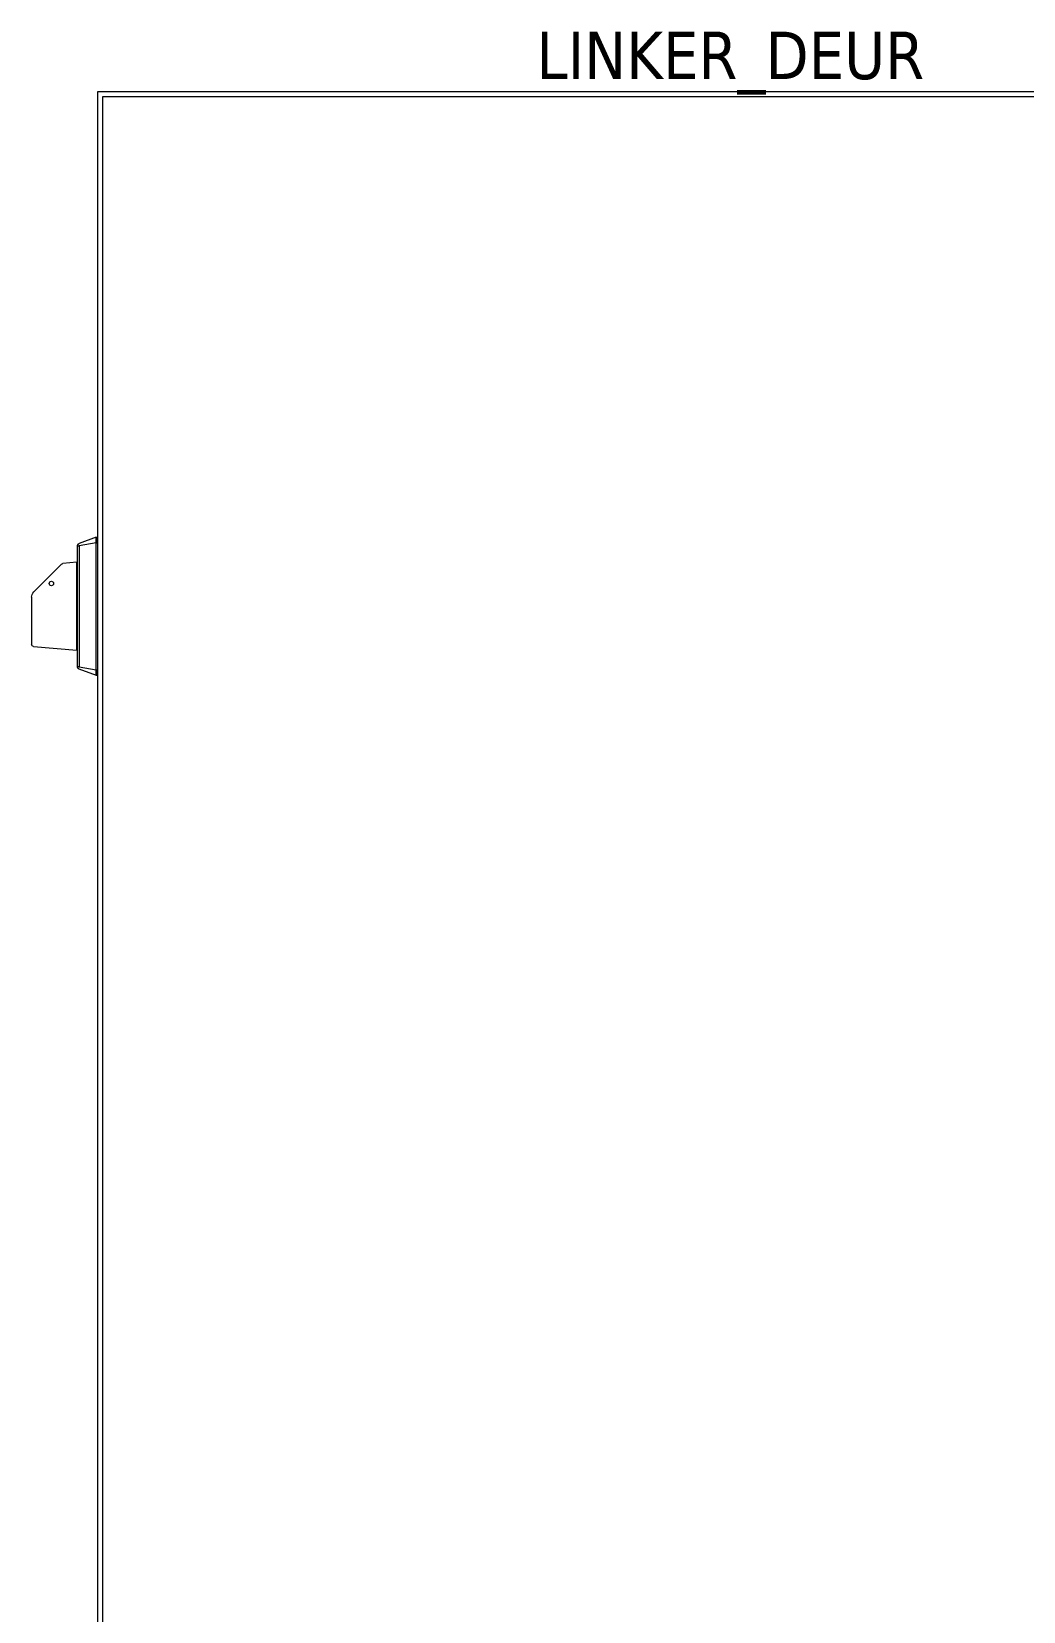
# Model space of a CAD drawing. Header units: millimetres. Extents: x 0 to 4000, y 0 to 2720.
# Drawn here: x 1818 to 2289, y 1439 to 2189 of the extents above; entities that cross this region are included whole.
import ezdxf
from ezdxf.enums import TextEntityAlignment as Align

# ---------------------------------------------------------------- set-up
doc = ezdxf.new("R2010")
doc.units = ezdxf.units.MM
for name, color, linetype, lineweight in [('EPLAN400', 5, 'Continuous', 5), ('EPLAN500', 7, 'Continuous', 5), ('EPLAN501', 7, 'Continuous', 5), ('EPLAN503', 7, 'Continuous', 5), ('EPLAN504', 7, 'Continuous', 5), ('KASTEN', 1, 'Continuous', 0), ('KASTEN DETAIL', 7, 'Continuous', 0), ('KASTMACRO-DETAIL', 1, 'Continuous', 0)]:
    doc.layers.add(name, color=color, linetype=linetype, lineweight=lineweight)
doc.styles.add('Tahoma', font='')
doc.styles.get('Tahoma').set_extended_font_data('Tahoma')

# ---------------------------------------------------------------- blocks, each defined once
blk = doc.blocks.new('EPLSYM_LibrarySPECIAL_Symbol11_Variant0_Placement8_1')
at = {"layer": 'EPLAN400', "color": 5, "style": 'Tahoma'}
blk.add_attdef('17_20010', text='', height=22.57, dxfattribs=at).set_placement((-1.5, -0.5), align=Align.BOTTOM_CENTER)
at = {"layer": 'EPLAN500', "color": 7, "style": 'Tahoma'}
blk.add_attdef('17_20027', text='', height=1.63, dxfattribs=at).set_placement((-1.5, -40.7), align=Align.BOTTOM_CENTER)
at = {"layer": 'EPLAN501', "color": 7, "style": 'Tahoma'}
blk.add_attdef('17_20011', text='', height=1.63, dxfattribs=at).set_placement((-1.5, -46.1), align=Align.BOTTOM_CENTER)
at = {"layer": 'EPLAN503', "color": 7, "style": 'Tahoma'}
blk.add_attdef('17_20024', text='', height=1.63, dxfattribs=at).set_placement((-1.5, -48.8), align=Align.BOTTOM_CENTER)
at = {"layer": 'EPLAN504', "color": 7, "style": 'Tahoma'}
blk.add_attdef('17_20901[1]', text='', height=1.63, dxfattribs=at).set_placement((-1.5, -43.4), align=Align.BOTTOM_CENTER)

msp = doc.modelspace()

# ---------------------------------------------------------------- linework, layer by layer
at = {"layer": 'KASTEN', "color": 1, "linetype": 'Continuous'}
msp.add_lwpolyline([(2447.75, 762.5), (1852.25, 762.5), (1852.25, 2158), (2447.75, 2158)], close=True, dxfattribs=at)
at = {"layer": 'KASTEN DETAIL', "linetype": 'Continuous', "lineweight": 0, "ltscale": 4}
msp.add_lwpolyline([(1849.75, 760.25), (3049.75, 760.25), (3049.75, 2160.25), (1849.75, 2160.25)], close=True, dxfattribs=at)
at = {"layer": 'KASTMACRO-DETAIL', "linetype": 'Continuous', "ltscale": 4}
for p, q in [((1840.25, 1944.77), (1840.25, 1944.84)), ((1840.25, 1887.23), (1840.25, 1944.77)), ((1840.25, 1944.77), (1840.91, 1944.77)), ((1849.11, 1948.76), (1840.91, 1945.78)), ((1849.11, 1946.21), (1840.91, 1944.77)), ((1840.91, 1944.77), (1840.91, 1887.23)), ((1841.25, 1945.9), (1841.25, 1945.9)), ((1849.11, 1885.79), (1849.11, 1946.21)), ((1849.11, 1946.21), (1849.75, 1946.21)), ((1849.24, 1948.81), (1849.18, 1948.79)), ((1849.18, 1948.79), (1849.4, 1948.63)), ((1849.24, 1948.81), (1849.43, 1948.61)), ((1849.75, 1946.21), (1849.75, 1948.42)), ((1849.75, 1946.21), (1849.75, 1885.79)), ((1832.66, 1936.03), (1825.96, 1929.33)), ((1839.9, 1936.9), (1833.28, 1936.32)), ((1839.9, 1895.1), (1839.9, 1936.9)), ((1840.25, 1936.9), (1839.9, 1936.9)), ((1825.96, 1929.33), (1819.43, 1922.8)), ((1818.4, 1920.33), (1818.4, 1903.31)), ((1818.4, 1903.31), (1818.4, 1897.9)), ((1819.32, 1896.9), (1839.9, 1895.1)), ((1840.25, 1895.1), (1839.9, 1895.1)), ((1840.25, 1887.16), (1840.25, 1887.23)), ((1840.91, 1887.23), (1840.25, 1887.23)), ((1840.91, 1887.23), (1849.11, 1885.79)), ((1849.18, 1883.21), (1840.91, 1886.22)), ((1849.11, 1885.79), (1849.75, 1885.79)), ((1849.75, 1883.55), (1849.18, 1883.28)), ((1849.75, 1883.61), (1849.75, 1885.79)), ((1849.75, 1883.55), (1849.75, 1883.61))]:
    msp.add_line(p, q, dxfattribs=at)
for points in [[(1840.25, 1944.77), (1840.25, 1944.77, 0.013287), (1840.25, 1944.78, 0.005026), (1840.25, 1944.78, 0.002583), (1840.25, 1944.79, 0.002064), (1840.25, 1944.8, 0.000735), (1840.25, 1944.82, -0.001652), (1840.25, 1944.83, -0.002641), (1840.25, 1944.84, -0.002537), (1840.24, 1944.85, -0.002562), (1840.24, 1944.86, -0.00274), (1840.24, 1944.88, -0.002867), (1840.24, 1944.89, -0.002979), (1840.24, 1944.9, -0.003086), (1840.24, 1944.91, -0.003224), (1840.24, 1944.92, -0.003344), (1840.24, 1944.94, -0.003481), (1840.25, 1944.95, -0.00361), (1840.25, 1944.96, -0.003766), (1840.25, 1944.97, -0.003888), (1840.25, 1944.98, -0.004007), (1840.25, 1945, -0.004033), (1840.25, 1945.01, -0.00397), (1840.25, 1945.02, -0.003924), (1840.25, 1945.03, -0.003882), (1840.26, 1945.04, -0.003844), (1840.26, 1945.06, -0.003799), (1840.26, 1945.07, -0.00376), (1840.26, 1945.08, -0.003719), (1840.27, 1945.09, -0.003683), (1840.27, 1945.1, -0.003643), (1840.27, 1945.12, -0.003608), (1840.28, 1945.13, -0.003571), (1840.28, 1945.14, -0.003539), (1840.28, 1945.15, -0.003504), (1840.29, 1945.16, -0.003474), (1840.29, 1945.17, -0.003442), (1840.3, 1945.19, -0.003414), (1840.3, 1945.2, -0.003385), (1840.31, 1945.21, -0.00336), (1840.31, 1945.22, -0.003333), (1840.32, 1945.23, -0.003311), (1840.32, 1945.24, -0.003287), (1840.33, 1945.25, -0.003267), (1840.33, 1945.26, -0.003246), (1840.34, 1945.27, -0.003229), (1840.34, 1945.29, -0.003211), (1840.35, 1945.3, -0.003197), (1840.35, 1945.31, -0.00318), (1840.36, 1945.32, -0.003167), (1840.36, 1945.33, -0.00315), (1840.37, 1945.34, -0.003135), (1840.38, 1945.35, -0.003118), (1840.38, 1945.36, -0.003104), (1840.39, 1945.37, -0.003088), (1840.4, 1945.38, -0.003073), (1840.4, 1945.39, -0.003057), (1840.41, 1945.4, -0.003043), (1840.42, 1945.41, -0.003026), (1840.42, 1945.42, -0.003012), (1840.43, 1945.43, -0.002996), (1840.44, 1945.44, -0.002983), (1840.45, 1945.45, -0.002967), (1840.45, 1945.46, -0.002954), (1840.46, 1945.47, -0.002939), (1840.47, 1945.47, -0.002926), (1840.48, 1945.48, -0.002911), (1840.49, 1945.49, -0.002899), (1840.49, 1945.5, -0.002885), (1840.5, 1945.51, -0.002873), (1840.51, 1945.52, -0.002859), (1840.52, 1945.53, -0.002848), (1840.53, 1945.54, -0.002835), (1840.54, 1945.54, -0.002824), (1840.54, 1945.55, -0.002812), (1840.55, 1945.56, -0.002802), (1840.56, 1945.57, -0.002791), (1840.57, 1945.58, -0.002781), (1840.58, 1945.58, -0.002771), (1840.59, 1945.59, -0.002762), (1840.6, 1945.6, -0.002752), (1840.61, 1945.61, -0.002745), (1840.62, 1945.61, -0.002736), (1840.63, 1945.62, -0.002729), (1840.64, 1945.63, -0.002719), (1840.65, 1945.64, -0.002719), (1840.65, 1945.64, -0.002726), (1840.66, 1945.65, -0.002735), (1840.67, 1945.66, -0.002747), (1840.68, 1945.66, -0.002757), (1840.69, 1945.67, -0.002767), (1840.7, 1945.68, -0.002775), (1840.71, 1945.68, -0.002782), (1840.72, 1945.69, -0.002791), (1840.73, 1945.7, -0.002804), (1840.74, 1945.7, -0.002803), (1840.76, 1945.71, -0.002792), (1840.77, 1945.71, -0.002822), (1840.78, 1945.72, -0.002886), (1840.79, 1945.72, -0.002806), (1840.8, 1945.73, -0.002618), (1840.81, 1945.73, -0.0029), (1840.82, 1945.74, -0.00348), (1840.83, 1945.75, -0.002621), (1840.84, 1945.75, -0.00082), (1840.85, 1945.75, -0.003732), (1840.86, 1945.76, -0.006608), (1840.88, 1945.77, -0.003239), (1840.91, 1945.78, -0.001702)], [(1840.25, 1944.84, -0.315299), (1840.91, 1945.78)], [(1849.11, 1946.21), (1849.11, 1946.34, 0.000002), (1849.11, 1946.46, 0.000002), (1849.11, 1946.58, 0.000002), (1849.11, 1946.71, 0.000002), (1849.11, 1946.84, 0.000002), (1849.11, 1946.96, 0.000002), (1849.11, 1947.09, 0.000002), (1849.11, 1947.22, 0.000003), (1849.11, 1947.34, 0.000003), (1849.11, 1947.46, 0.000003), (1849.11, 1947.58, 0.000003), (1849.11, 1947.7, 0.000003), (1849.11, 1947.81, 0.000004), (1849.11, 1947.91, 0.000004), (1849.11, 1948.02, 0.000004), (1849.11, 1948.11, 0.000005), (1849.11, 1948.2, 0.000005), (1849.11, 1948.29, 0.000006), (1849.11, 1948.37, 0.000007), (1849.11, 1948.44, 0.000008), (1849.11, 1948.5, 0.00001), (1849.11, 1948.56, 0.000015), (1849.11, 1948.61, 0.000016), (1849.11, 1948.65, 0.000008), (1849.11, 1948.68, 0.000031), (1849.11, 1948.71, 0.00011), (1849.11, 1948.74, 0.00016), (1849.11, 1948.76, 0.000197)], [(1849.75, 1948.41), (1849.74, 1948.42, -0.000399), (1849.73, 1948.42, -0.000401), (1849.72, 1948.43, -0.000403), (1849.71, 1948.44, -0.000404), (1849.7, 1948.44, -0.000405), (1849.69, 1948.45, -0.000406), (1849.68, 1948.46, -0.000407), (1849.67, 1948.46, -0.000408), (1849.66, 1948.47, -0.000409), (1849.65, 1948.47, -0.00041), (1849.64, 1948.48, -0.000412), (1849.62, 1948.49, -0.000413), (1849.61, 1948.49, -0.000414), (1849.6, 1948.5, -0.000416), (1849.59, 1948.51, -0.000417), (1849.58, 1948.51, -0.000419), (1849.57, 1948.52, -0.00042), (1849.56, 1948.53, -0.000421), (1849.55, 1948.53, -0.000423), (1849.54, 1948.54, -0.000425), (1849.53, 1948.55, -0.000426), (1849.52, 1948.55, -0.000428), (1849.51, 1948.56, -0.00043), (1849.5, 1948.56, -0.000432), (1849.49, 1948.57, -0.000433), (1849.49, 1948.58, -0.000432), (1849.48, 1948.58, -0.000438), (1849.47, 1948.59, -0.000448), (1849.46, 1948.6, -0.000438), (1849.45, 1948.6, -0.00041), (1849.44, 1948.61, -0.000455), (1849.43, 1948.62, -0.000545), (1849.42, 1948.62, -0.000416), (1849.41, 1948.63, -0.000144), (1849.4, 1948.63, -0.000589), (1849.39, 1948.64, -0.001024), (1849.37, 1948.65, -0.000506), (1849.35, 1948.67, -0.000269)], [(1832.66, 1936.03, -0.176327), (1833.28, 1936.32)], [(1827.8, 1925.78, -1), (1827.8, 1927.88, -1), (1827.8, 1925.78)], [(1818.4, 1920.33, -0.198912), (1819.43, 1922.8)], [(1819.32, 1896.9, -0.388879), (1818.4, 1897.9)], [(1839.9, 1895.1), (1839.9, 1895.1, -0.000023), (1839.9, 1895.11, -0.000002), (1839.9, 1895.13, -0.000001), (1839.9, 1895.15, 0), (1839.9, 1895.17, 0), (1839.9, 1895.2, 0), (1839.9, 1895.24, 0), (1839.9, 1895.29, 0), (1839.9, 1895.33, 0), (1839.9, 1895.39, 0), (1839.9, 1895.45, 0), (1839.9, 1895.51, 0), (1839.9, 1895.59), (1839.9, 1895.66, 0), (1839.9, 1895.74), (1839.9, 1895.83), (1839.9, 1895.92), (1839.9, 1896.02), (1839.9, 1896.12), (1839.9, 1896.23), (1839.9, 1896.35), (1839.9, 1896.46), (1839.9, 1896.59), (1839.9, 1896.72), (1839.9, 1896.85), (1839.9, 1896.99), (1839.9, 1897.13), (1839.9, 1897.28), (1839.9, 1897.43), (1839.9, 1897.58), (1839.9, 1897.74), (1839.9, 1897.9), (1839.9, 1898.07), (1839.9, 1898.24), (1839.9, 1898.41), (1839.9, 1898.59), (1839.9, 1898.76), (1839.9, 1898.95), (1839.9, 1899.13), (1839.9, 1899.32), (1839.9, 1899.51), (1839.9, 1899.7), (1839.9, 1899.89, 0), (1839.9, 1900.09), (1839.9, 1900.29), (1839.9, 1900.49), (1839.9, 1900.7), (1839.9, 1900.9), (1839.9, 1901.11, 0), (1839.9, 1901.32), (1839.9, 1901.53), (1839.9, 1901.75), (1839.9, 1901.97), (1839.9, 1902.18), (1839.9, 1902.37, 0), (1839.9, 1902.61), (1839.9, 1902.99), (1839.9, 1903.5)], [(1840.91, 1886.22), (1840.89, 1886.23, -0.004917), (1840.87, 1886.24, -0.005091), (1840.86, 1886.24, -0.005065), (1840.84, 1886.25, -0.004762), (1840.82, 1886.26, -0.004529), (1840.8, 1886.27, -0.004314), (1840.79, 1886.28, -0.004213), (1840.77, 1886.28, -0.00422), (1840.75, 1886.29, -0.004224), (1840.74, 1886.3, -0.004226), (1840.72, 1886.31, -0.004229), (1840.71, 1886.32, -0.004238), (1840.69, 1886.33, -0.004246), (1840.68, 1886.34, -0.004258), (1840.66, 1886.35, -0.004269), (1840.64, 1886.36, -0.004285), (1840.63, 1886.38, -0.0043), (1840.61, 1886.39, -0.00432), (1840.6, 1886.4, -0.004338), (1840.59, 1886.41, -0.004361), (1840.57, 1886.42, -0.004383), (1840.56, 1886.44, -0.00441), (1840.54, 1886.45, -0.004435), (1840.53, 1886.46, -0.004465), (1840.52, 1886.47, -0.004492), (1840.5, 1886.49, -0.004525), (1840.49, 1886.5, -0.004556), (1840.48, 1886.52, -0.004592), (1840.47, 1886.53, -0.004624), (1840.45, 1886.54, -0.004663), (1840.44, 1886.56, -0.004697), (1840.43, 1886.57, -0.004738), (1840.42, 1886.59, -0.004774), (1840.41, 1886.6, -0.004816), (1840.4, 1886.62, -0.004854), (1840.39, 1886.63, -0.004898), (1840.38, 1886.65, -0.004936), (1840.37, 1886.67, -0.00498), (1840.36, 1886.68, -0.005019), (1840.35, 1886.7, -0.005063), (1840.34, 1886.72, -0.005101), (1840.33, 1886.73, -0.005146), (1840.32, 1886.75, -0.005182), (1840.32, 1886.77, -0.005224), (1840.31, 1886.79, -0.005237), (1840.3, 1886.8, -0.005238), (1840.29, 1886.82, -0.005243), (1840.29, 1886.84, -0.005258), (1840.28, 1886.86, -0.005275), (1840.28, 1886.88, -0.005303), (1840.27, 1886.89, -0.005332), (1840.27, 1886.91, -0.005372), (1840.26, 1886.93, -0.005414), (1840.26, 1886.95, -0.005469), (1840.26, 1886.97, -0.005518), (1840.25, 1886.99, -0.005576), (1840.25, 1887.01, -0.005651), (1840.25, 1887.03, -0.005746), (1840.25, 1887.05, -0.00579), (1840.24, 1887.06, -0.005849), (1840.24, 1887.08, -0.006001), (1840.24, 1887.1, -0.006038), (1840.24, 1887.12, -0.006094), (1840.24, 1887.14, -0.007192), (1840.24, 1887.16, -0.006482), (1840.25, 1887.18, -0.000598), (1840.25, 1887.2, 0.000621), (1840.25, 1887.23, -0.000497)], [(1840.91, 1886.22, -0.315299), (1840.25, 1887.16)], [(1849.18, 1883.21), (1849.18, 1883.21, -0.101162), (1849.17, 1883.22, -0.055157), (1849.17, 1883.23, -0.031644), (1849.17, 1883.24, -0.020536), (1849.16, 1883.25, -0.013976), (1849.16, 1883.27, -0.010183), (1849.15, 1883.28, -0.00765), (1849.15, 1883.3, -0.006024), (1849.15, 1883.33, -0.00482), (1849.14, 1883.35, -0.003979), (1849.14, 1883.38, -0.003318), (1849.14, 1883.41, -0.002831), (1849.14, 1883.44, -0.002432), (1849.13, 1883.47, -0.002126), (1849.13, 1883.51, -0.001867), (1849.13, 1883.55, -0.001662), (1849.12, 1883.59, -0.001485), (1849.12, 1883.63, -0.001341), (1849.12, 1883.68, -0.001216), (1849.12, 1883.72, -0.001111), (1849.12, 1883.77, -0.001019), (1849.11, 1883.82, -0.00094), (1849.11, 1883.87, -0.000871), (1849.11, 1883.93, -0.000808), (1849.11, 1883.98, -0.00076), (1849.11, 1884.04, -0.00072), (1849.11, 1884.1, -0.000678), (1849.1, 1884.16, -0.00065), (1849.1, 1884.22, -0.000621), (1849.1, 1884.28, -0.000595), (1849.1, 1884.35, -0.000569), (1849.1, 1884.42, -0.000548), (1849.1, 1884.48, -0.000528), (1849.1, 1884.55, -0.000512), (1849.1, 1884.63, -0.000493), (1849.1, 1884.7, -0.000476), (1849.1, 1884.77, -0.000466), (1849.1, 1884.85, -0.000463), (1849.1, 1884.92, -0.000439), (1849.1, 1885, -0.000402), (1849.1, 1885.08, -0.000432), (1849.1, 1885.16, -0.0005), (1849.1, 1885.24, -0.000377), (1849.1, 1885.31, -0.000139), (1849.1, 1885.38, -0.000512), (1849.1, 1885.47, -0.000858), (1849.11, 1885.61, -0.00042), (1849.11, 1885.79, -0.000224)], [(1849.11, 1883.24), (1849.12, 1883.25, -0.000579), (1849.14, 1883.26, -0.000561), (1849.15, 1883.27, -0.000576), (1849.17, 1883.28, -0.000629), (1849.18, 1883.29, -0.000668), (1849.2, 1883.3, -0.000703), (1849.21, 1883.31, -0.000736), (1849.23, 1883.32, -0.000775), (1849.25, 1883.33, -0.00081), (1849.26, 1883.34, -0.000848), (1849.28, 1883.35, -0.000883), (1849.29, 1883.36, -0.000921), (1849.31, 1883.37, -0.000956), (1849.32, 1883.38, -0.000995), (1849.34, 1883.39, -0.001029), (1849.36, 1883.4, -0.001069), (1849.37, 1883.41, -0.001103), (1849.39, 1883.42, -0.001142), (1849.4, 1883.43, -0.001177), (1849.42, 1883.44, -0.001217), (1849.43, 1883.45, -0.001252), (1849.45, 1883.46, -0.00129), (1849.47, 1883.47, -0.001327), (1849.48, 1883.48, -0.00137), (1849.5, 1883.49, -0.001401), (1849.52, 1883.5, -0.00143), (1849.53, 1883.51, -0.00148), (1849.55, 1883.52, -0.001556), (1849.56, 1883.52, -0.001541), (1849.58, 1883.53, -0.001463), (1849.6, 1883.54, -0.001669), (1849.61, 1883.55, -0.00207), (1849.63, 1883.56, -0.001573), (1849.65, 1883.57, -0.000475), (1849.66, 1883.57, -0.002342), (1849.68, 1883.58, -0.004195), (1849.71, 1883.6, -0.00206), (1849.75, 1883.61, -0.001082)]]:
    msp.add_lwpolyline(points, format="xyb", dxfattribs=at)

# ---------------------------------------------------------------- block references
ref = msp.add_blockref('EPLSYM_LibrarySPECIAL_Symbol11_Variant0_Placement8_1', (1852.25, 2158))
ref.add_attrib('17_20010', 'LINKER_DEUR', dxfattribs={"layer": 'EPLAN400', "color": 5, "height": 22.575, "style": 'Tahoma'}).set_placement((2150, 2159.5), align=Align.BOTTOM_CENTER)

doc.saveas('drawing.dxf')
